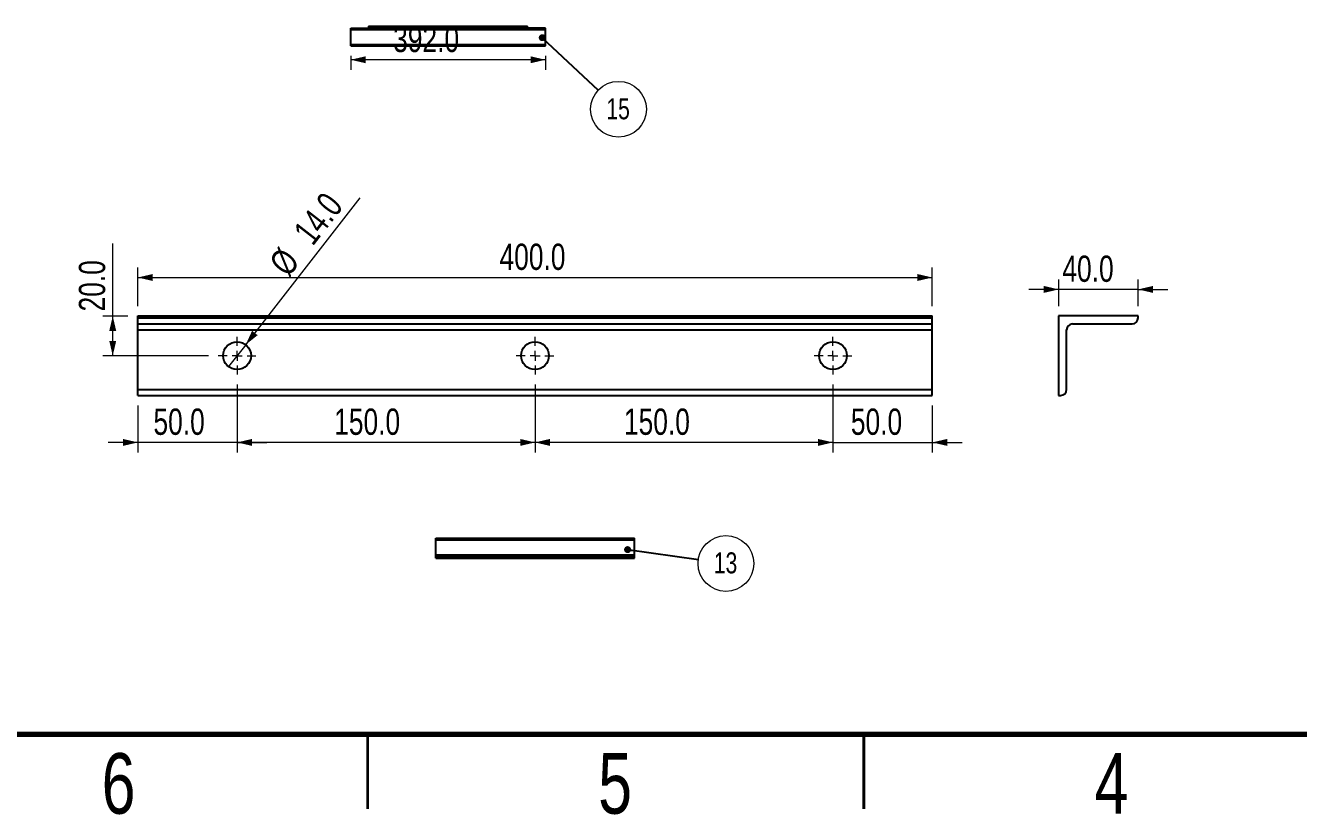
# Paper-space layout 'Sheet3' of a CAD drawing. Header units: millimetres. Extents: x 2 to 418, y 2 to 295.
# Drawn here: x 125.6 to 253.8, y 1.9 to 81.4 of the extents above; entities that cross this region are included whole.
import ezdxf

# ---------------------------------------------------------------- set-up
doc = ezdxf.new("R2010")
doc.units = ezdxf.units.MM
doc.styles.add('SLDTEXTSTYLE0', font='TXT', dxfattribs={"width": 0.75})
doc.dimstyles.new('SLDDIMSTYLE1', dxfattribs={"dimtxt": 0.18, "dimasz": 0.7, "dimexe": 0, "dimexo": 0.0625, "dimgap": 0, "dimtad": 0, "dimtih": 1, "dimtoh": 1, "dimdec": 0, "dimrnd": 1e-09, "dimzin": 0, "dimdsep": 46, "dimtxsty": 'Standard', "dimblk1": 'DOT', "dimblk2": 'DOT', "dimsah": 1, "dimcen": 0.09, "dimadec": 0, "dimazin": 0, "dimtfac": 0.7, "dimtdec": 0, "dimtofl": 0, "dimtmove": 0, "dimatfit": 3, "dimldrblk": 'DOT', "dimfxl": 0, "dimfrac": 2, "dimtolj": 1, "dimtzin": 0, "dimarcsym": 0})
doc.dimstyles.new('SLDDIMSTYLE28', dxfattribs={"dimtxt": 2.645833, "dimasz": 1.5, "dimexe": 0, "dimexo": 0.0625, "dimgap": 0.661458, "dimtad": 1, "dimdec": 1, "dimlfac": 5, "dimrnd": 1e-09, "dimzin": 4, "dimdsep": 46, "dimtxsty": 'SLDTEXTSTYLE0', "dimsah": 1, "dimcen": 0.09, "dimadec": 0, "dimazin": 1, "dimtfac": 1, "dimtdec": 1, "dimtofl": 0, "dimtmove": 0, "dimatfit": 3, "dimfxl": 0, "dimfrac": 2, "dimtolj": 1, "dimtzin": 12, "dimarcsym": 0})
doc.dimstyles.new('SLDDIMSTYLE29', dxfattribs={"dimtxt": 2.645833, "dimasz": 1.5, "dimexe": 0, "dimexo": 0.0625, "dimgap": 0.661458, "dimtad": 1, "dimdec": 1, "dimlfac": 5, "dimrnd": 1e-09, "dimzin": 4, "dimdsep": 46, "dimtxsty": 'SLDTEXTSTYLE0', "dimsah": 1, "dimcen": 0.09, "dimadec": 0, "dimazin": 1, "dimtfac": 1, "dimtdec": 1, "dimtmove": 0, "dimatfit": 0, "dimfxl": 0, "dimfrac": 2, "dimtolj": 1, "dimtzin": 12, "dimarcsym": 0})
doc.dimstyles.new('SLDDIMSTYLE30', dxfattribs={"dimtxt": 2.645833, "dimasz": 1.5, "dimexe": 0, "dimexo": 0.0625, "dimgap": 0.661458, "dimtad": 1, "dimdec": 1, "dimlfac": 5, "dimrnd": 1e-09, "dimzin": 4, "dimdsep": 46, "dimtxsty": 'SLDTEXTSTYLE0', "dimblk1": 'NONE', "dimsah": 1, "dimcen": 0, "dimadec": 0, "dimazin": 1, "dimtfac": 1, "dimtdec": 1, "dimtmove": 0, "dimatfit": 3, "dimldrblk": 'NONE', "dimfxl": 0, "dimfrac": 2, "dimtolj": 1, "dimtzin": 12, "dimarcsym": 0})
doc.dimstyles.new('SLDDIMSTYLE32', dxfattribs={"dimtxt": 2.645833, "dimasz": 1.5, "dimexe": 0, "dimexo": 0.0625, "dimgap": 0.661458, "dimtad": 1, "dimdec": 1, "dimlfac": 20, "dimrnd": 1e-09, "dimzin": 4, "dimdsep": 46, "dimtxsty": 'SLDTEXTSTYLE0', "dimsah": 1, "dimcen": 0.09, "dimadec": 0, "dimazin": 1, "dimtfac": 1, "dimtdec": 1, "dimtofl": 0, "dimtmove": 0, "dimatfit": 3, "dimfxl": 0, "dimfrac": 2, "dimtolj": 1, "dimtzin": 12, "dimarcsym": 0})

# ---------------------------------------------------------------- blocks, each defined once
blk = doc.blocks.new('_D_103')
at = {"color": 7, "linetype": 'Continuous', "lineweight": 18}
for p, q in [((229.61, 53.14), (229.61, 55.82)), ((237.61, 53.14), (237.61, 55.82)), ((229.61, 54.82), (226.61, 54.82)), ((237.61, 54.82), (229.61, 54.82)), ((237.61, 54.82), (240.61, 54.82))]:
    blk.add_line(p, q, dxfattribs=at)
for points in [[(229.61, 54.82), (228.11, 55.17), (228.11, 54.47)], [(237.61, 54.82), (239.11, 54.47), (239.11, 55.17)]]:
    blk.add_solid(points, dxfattribs=at)
at = {"color": 7, "linetype": 'Continuous', "lineweight": 18, "insert": (229.98, 58.23), "char_height": 2.646, "attachment_point": 1, "style": 'SLDTEXTSTYLE0'}
blk.add_mtext('40.0', dxfattribs=at)
blk = doc.blocks.new('_D_104')
at = {"color": 7, "linetype": 'Continuous', "lineweight": 18}
for p, q in [((136.88, 53.14), (136.88, 57.02)), ((216.88, 53.14), (216.88, 57.02)), ((136.88, 56.02), (216.88, 56.02))]:
    blk.add_line(p, q, dxfattribs=at)
for points in [[(136.88, 56.02), (138.38, 55.67), (138.38, 56.37)], [(216.88, 56.02), (215.38, 56.37), (215.38, 55.67)]]:
    blk.add_solid(points, dxfattribs=at)
at = {"color": 7, "linetype": 'Continuous', "lineweight": 18, "insert": (173.3, 59.43), "char_height": 2.646, "attachment_point": 1, "style": 'SLDTEXTSTYLE0'}
blk.add_mtext('400.0', dxfattribs=at)
blk = doc.blocks.new('_D_105')
at = {"color": 7, "linetype": 'Continuous', "lineweight": 18}
for p, q in [((206.88, 45.24), (206.88, 38.41)), ((216.88, 43.14), (216.88, 38.41)), ((206.88, 39.41), (203.88, 39.41)), ((206.88, 39.41), (216.88, 39.41)), ((216.88, 39.41), (219.88, 39.41))]:
    blk.add_line(p, q, dxfattribs=at)
for points in [[(206.88, 39.41), (205.38, 39.76), (205.38, 39.06)], [(216.88, 39.41), (218.38, 39.06), (218.38, 39.76)]]:
    blk.add_solid(points, dxfattribs=at)
at = {"color": 7, "linetype": 'Continuous', "lineweight": 18, "insert": (208.68, 42.82), "char_height": 2.646, "attachment_point": 1, "style": 'SLDTEXTSTYLE0'}
blk.add_mtext('50.0', dxfattribs=at)
blk = doc.blocks.new('_D_106')
at = {"color": 7, "linetype": 'Continuous', "lineweight": 18}
for p, q in [((176.88, 45.24), (176.88, 38.41)), ((206.88, 45.24), (206.88, 38.41)), ((206.88, 39.41), (176.88, 39.41))]:
    blk.add_line(p, q, dxfattribs=at)
for points in [[(176.88, 39.41), (178.38, 39.06), (178.38, 39.76)], [(206.88, 39.41), (205.38, 39.76), (205.38, 39.06)]]:
    blk.add_solid(points, dxfattribs=at)
at = {"color": 7, "linetype": 'Continuous', "lineweight": 18, "insert": (185.83, 42.82), "char_height": 2.646, "attachment_point": 1, "style": 'SLDTEXTSTYLE0'}
blk.add_mtext('150.0', dxfattribs=at)
blk = doc.blocks.new('_D_107')
at = {"color": 7, "linetype": 'Continuous', "lineweight": 18}
for p, q in [((146.88, 45.24), (146.88, 38.41)), ((176.88, 45.24), (176.88, 38.41)), ((176.88, 39.41), (146.88, 39.41))]:
    blk.add_line(p, q, dxfattribs=at)
for points in [[(146.88, 39.41), (148.38, 39.06), (148.38, 39.76)], [(176.88, 39.41), (175.38, 39.76), (175.38, 39.06)]]:
    blk.add_solid(points, dxfattribs=at)
at = {"color": 7, "linetype": 'Continuous', "lineweight": 18, "insert": (156.65, 42.82), "char_height": 2.646, "attachment_point": 1, "style": 'SLDTEXTSTYLE0'}
blk.add_mtext('150.0', dxfattribs=at)
blk = doc.blocks.new('_D_108')
at = {"color": 7, "linetype": 'Continuous', "lineweight": 18}
for p, q in [((146.88, 45.24), (146.88, 38.41)), ((136.88, 43.14), (136.88, 38.41)), ((136.88, 39.41), (133.88, 39.41)), ((146.88, 39.41), (136.88, 39.41)), ((146.88, 39.41), (149.88, 39.41))]:
    blk.add_line(p, q, dxfattribs=at)
for points in [[(136.88, 39.41), (135.38, 39.76), (135.38, 39.06)], [(146.88, 39.41), (148.38, 39.06), (148.38, 39.76)]]:
    blk.add_solid(points, dxfattribs=at)
at = {"color": 7, "linetype": 'Continuous', "lineweight": 18, "insert": (138.45, 42.82), "char_height": 2.646, "attachment_point": 1, "style": 'SLDTEXTSTYLE0'}
blk.add_mtext('50.0', dxfattribs=at)
blk = doc.blocks.new('_D_109')
at = {"color": 7, "linetype": 'Continuous', "lineweight": 18}
for p, q in [((134.35, 52.14), (134.35, 59.44)), ((135.88, 52.14), (133.35, 52.14)), ((134.35, 48.14), (134.35, 52.14)), ((143.98, 48.14), (133.35, 48.14))]:
    blk.add_line(p, q, dxfattribs=at)
for points in [[(134.35, 52.14), (134, 50.64), (134.7, 50.64)], [(134.35, 48.14), (134.7, 49.64), (134, 49.64)]]:
    blk.add_solid(points, dxfattribs=at)
at = {"color": 7, "linetype": 'Continuous', "lineweight": 18, "insert": (130.94, 52.6), "char_height": 2.646, "attachment_point": 1, "rotation": 90, "style": 'SLDTEXTSTYLE0'}
blk.add_mtext('20.0', dxfattribs=at)
blk = doc.blocks.new('_D_110')
at = {"color": 7, "linetype": 'Continuous', "lineweight": 18}
for q in [(159.28, 64.05), (146.02, 47.04)]:
    blk.add_line((147.74, 49.25), q, dxfattribs=at)
blk.add_solid([(147.74, 49.25), (148.94, 50.21), (148.38, 50.65)], dxfattribs=at)
at = {"color": 7, "linetype": 'Continuous', "lineweight": 18, "char_height": 2.646, "attachment_point": 1, "rotation": 52.0619, "style": 'SLDTEXTSTYLE0'}
for s, insert in [('14.0', (152.4, 60.74)), ('%%c', (149.95, 57.59))]:
    blk.add_mtext(s, dxfattribs=dict(at, insert=insert))
blk = doc.blocks.new('_NONE')
blk = doc.blocks.new('SW_CENTERMARKSYMBOL_20')
at = {"color": 0, "linetype": 'Continuous', "lineweight": 0}
for p, q in [((0, 1), (0, 1.9)), ((-1, 0), (-1.9, 0)), ((0, 0), (-0.5, 0)), ((0, 0), (0, 0.5)), ((0, 0), (0, -0.5)), ((0, 0), (0.5, 0)), ((1, 0), (1.9, 0)), ((0, -1), (0, -1.9))]:
    blk.add_line(p, q, dxfattribs=at)
blk = doc.blocks.new('SW_CENTERMARKSYMBOL_21')
at = {"color": 0, "linetype": 'Continuous', "lineweight": 0}
for p, q in [((0, 1), (0, 1.9)), ((-1, 0), (-1.9, 0)), ((0, 0), (-0.5, 0)), ((0, 0), (0, 0.5)), ((0, 0), (0, -0.5)), ((0, 0), (0.5, 0)), ((1, 0), (1.9, 0)), ((0, -1), (0, -1.9))]:
    blk.add_line(p, q, dxfattribs=at)
blk = doc.blocks.new('SW_CENTERMARKSYMBOL_22')
at = {"color": 0, "linetype": 'Continuous', "lineweight": 0}
for p, q in [((0, 1), (0, 1.9)), ((-1, 0), (-1.9, 0)), ((0, 0), (-0.5, 0)), ((0, 0), (0, 0.5)), ((0, 0), (0, -0.5)), ((0, 0), (0.5, 0)), ((1, 0), (1.9, 0)), ((0, -1), (0, -1.9))]:
    blk.add_line(p, q, dxfattribs=at)
blk = doc.blocks.new('SW_NOTE_65')
at = {"color": 0, "linetype": 'Continuous', "lineweight": 0}
blk.add_circle((2.78, -0.39), 2.81, dxfattribs=at)
at = {"color": 0, "linetype": 'Continuous', "lineweight": 0, "insert": (2.74, 0.73), "char_height": 2.117, "attachment_point": 2, "style": 'SLDTEXTSTYLE0'}
blk.add_mtext('13', dxfattribs=at)
blk = doc.blocks.new('_DOT')
at = {"color": 0, "linetype": 'ByBlock', "lineweight": -2}
blk.add_line((-0.5, 0), (-1, 0), dxfattribs=at)
at = {"color": 0, "linetype": 'ByBlock', "const_width": 0.5}
blk.add_lwpolyline([(-0.25, 0, 1), (0.25, 0, 1)], format="xyb", close=True, dxfattribs=at)
blk = doc.blocks.new('_D_118')
at = {"color": 7, "linetype": 'Continuous', "lineweight": 18}
for p, q in [((158.32, 78.34), (158.32, 76.95)), ((177.92, 78.34), (177.92, 76.95)), ((177.92, 77.95), (158.32, 77.95))]:
    blk.add_line(p, q, dxfattribs=at)
for points in [[(158.32, 77.95), (159.82, 77.6), (159.82, 78.3)], [(177.92, 77.95), (176.42, 78.3), (176.42, 77.6)]]:
    blk.add_solid(points, dxfattribs=at)
at = {"color": 7, "linetype": 'Continuous', "lineweight": 18, "insert": (162.59, 81.37), "char_height": 2.646, "attachment_point": 1, "style": 'SLDTEXTSTYLE0'}
blk.add_mtext('392.0', dxfattribs=at)
blk = doc.blocks.new('SW_NOTE_66')
at = {"color": 0, "linetype": 'Continuous', "lineweight": 0}
blk.add_circle((2.05, -1.92), 2.81, dxfattribs=at)
at = {"color": 0, "linetype": 'Continuous', "lineweight": 0, "insert": (2.01, -0.81), "char_height": 2.117, "attachment_point": 2, "style": 'SLDTEXTSTYLE0'}
blk.add_mtext('15', dxfattribs=at)

psp = doc.layouts.new('Sheet3')

# ---------------------------------------------------------------- linework, layer by layer
at = {"color": 7, "linetype": 'Continuous', "lineweight": 25}
for p, q in [((158.322, 80.9913), (158.322, 81.1413)), ((158.322, 81.1413), (160.122, 81.1413)), ((158.322, 80.9913), (177.922, 80.9913)), ((158.322, 79.4913), (158.322, 80.9913)), ((160.122, 81.3413), (160.122, 81.2913)), ((160.122, 81.3413), (176.122, 81.3413)), ((160.122, 81.2913), (176.122, 81.2913)), ((160.122, 81.2913), (160.122, 81.1413)), ((160.122, 81.1413), (176.122, 81.1413)), ((176.122, 81.2913), (176.122, 81.3413)), ((176.122, 81.1413), (176.122, 81.2913)), ((177.922, 81.1413), (176.122, 81.1413)), ((177.922, 80.9913), (177.922, 81.1413)), ((177.922, 79.4913), (177.922, 80.9913)), ((158.322, 79.4913), (177.922, 79.4913)), ((158.322, 79.3413), (158.322, 79.4913)), ((177.922, 79.3413), (177.922, 79.4913)), ((158.322, 79.3413), (177.922, 79.3413)), ((136.8764, 51.943), (136.8764, 52.143)), ((136.8764, 52.143), (216.8764, 52.143)), ((136.8764, 51.943), (216.8764, 51.943)), ((136.8764, 51.343), (136.8764, 51.943)), ((136.8764, 51.343), (216.8764, 51.343)), ((136.8764, 50.743), (136.8764, 51.343)), ((216.8764, 51.943), (216.8764, 52.143)), ((216.8764, 51.343), (216.8764, 51.943)), ((216.8764, 50.743), (216.8764, 51.343)), ((229.6055, 52.143), (229.6055, 44.143)), ((237.6055, 52.143), (229.6055, 52.143)), ((231.0055, 51.343), (237.0055, 51.343)), ((237.6055, 51.943), (237.6055, 52.143)), ((136.8764, 50.743), (216.8764, 50.743)), ((136.8764, 44.743), (136.8764, 50.743)), ((216.8764, 44.743), (216.8764, 50.743)), ((230.4055, 44.743), (230.4055, 50.743)), ((136.8764, 44.743), (216.8764, 44.743)), ((136.8764, 44.143), (136.8764, 44.743)), ((136.8764, 44.143), (216.8764, 44.143)), ((216.8764, 44.143), (216.8764, 44.743)), ((229.6055, 44.143), (229.8055, 44.143)), ((166.8764, 29.7546), (186.8764, 29.7546)), ((166.8764, 29.6046), (166.8764, 29.7546)), ((166.8764, 29.6046), (186.8764, 29.6046)), ((166.8764, 28.1046), (166.8764, 29.6046)), ((186.8764, 29.6046), (186.8764, 29.7546)), ((186.8764, 28.1046), (186.8764, 29.6046)), ((166.8764, 28.1046), (186.8764, 28.1046)), ((166.8764, 27.9546), (166.8764, 28.1046)), ((166.8764, 27.9546), (186.8764, 27.9546)), ((166.8764, 27.8046), (166.8764, 27.9546)), ((166.8764, 27.7546), (166.8764, 27.8046)), ((166.8764, 27.8046), (186.8764, 27.8046)), ((166.8764, 27.7546), (186.8764, 27.7546)), ((186.8764, 27.9546), (186.8764, 28.1046)), ((186.8764, 27.8046), (186.8764, 27.9546)), ((186.8764, 27.7546), (186.8764, 27.8046))]:
    psp.add_line(p, q, dxfattribs=at)
at = {"color": 7, "linetype": 'Continuous', "lineweight": 70}
psp.add_line((410, 10), (10, 10), dxfattribs=at)
at = {"color": 7, "linetype": 'Continuous', "lineweight": 35}
for p, q in [((160, 10), (160, 2.5)), ((210, 2.5), (210, 10)), ((210, 10), (210, 2.5))]:
    psp.add_line(p, q, dxfattribs=at)
at = {"color": 7, "linetype": 'Continuous', "lineweight": 25}
for centre in [(146.8764, 48.143), (176.8764, 48.143), (206.8764, 48.143)]:
    psp.add_circle(centre, 1.4, dxfattribs=at)
for centre, start, end in [((231.0055, 50.743), 90, 180), ((237.0055, 51.943), 270, 360), ((229.8055, 44.743), 270, 360)]:
    psp.add_arc(centre, 0.6, start, end, dxfattribs=at)

# ---------------------------------------------------------------- block references
at = {"color": 7, "linetype": 'Continuous', "lineweight": 0}
for name, p in [('SW_NOTE_66', (183.2333, 74.8821)), ('SW_CENTERMARKSYMBOL_22', (146.8764, 48.143)), ('SW_CENTERMARKSYMBOL_20', (176.8764, 48.143)), ('SW_CENTERMARKSYMBOL_21', (206.8764, 48.143)), ('SW_NOTE_65', (193.3213, 27.6076))]:
    psp.add_blockref(name, p, dxfattribs=at)

# ---------------------------------------------------------------- texts
at = {"color": 7, "linetype": 'Continuous', "lineweight": 0, "char_height": 6.096, "attachment_point": 2, "style": 'SLDTEXTSTYLE0'}
for s, insert in [('6', (134.9386, 8.1137)), ('5', (184.9386, 8.1137)), ('4', (234.9386, 8.1137))]:
    psp.add_mtext(s, dxfattribs=dict(at, insert=insert))

# ---------------------------------------------------------------- dimensions: what is measured, and where the dimension line sits
at = {"color": 7, "linetype": 'Continuous', "lineweight": 18}
for base, p1, p2, angle, dimstyle, picture, middle in [((158.322, 77.9544), (177.922, 79.3413), (158.322, 79.3413), 0, 'SLDDIMSTYLE32', '_D_118', (166.99, 77.9544)), ((134.3518, 52.143), (144.9764, 48.143), (136.8764, 52.143), 90, 'SLDDIMSTYLE28', '_D_109', (134.3518, 56.0205)), ((216.8764, 56.0205), (136.8764, 52.143), (216.8764, 52.143), 0, 'SLDDIMSTYLE28', '_D_104', (177.6961, 56.0205)), ((146.8764, 39.4082), (176.8764, 46.243), (146.8764, 46.243), 0, 'SLDDIMSTYLE28', '_D_107', (161.0489, 39.4082)), ((176.8764, 39.4082), (206.8764, 46.243), (176.8764, 46.243), 0, 'SLDDIMSTYLE28', '_D_106', (190.2298, 39.4082)), ((216.8764, 39.4082), (206.8764, 46.243), (216.8764, 44.143), 0, 'SLDDIMSTYLE29', '_D_105', (212.0952, 39.4082))]:
    dim = psp.add_linear_dim(base=base, p1=p1, p2=p2, angle=angle, dimstyle=dimstyle, dxfattribs=at)
    dim.commit()
    dim.dimension.update_dxf_attribs({"geometry": picture, "text_midpoint": middle, "dimtype": 160})
dim = psp.add_diameter_dim_2p(p1=(146.0156, 47.0389), p2=(147.7371, 49.2472), dimstyle='SLDDIMSTYLE30', dxfattribs=at)
dim.commit()
dim.dimension.update_dxf_attribs({"geometry": '_D_110', "text_midpoint": (156.044, 59.9032), "dimtype": 163})
for base, p1, p2, picture, middle in [((229.6055, 54.8157), (237.6055, 52.143), (229.6055, 52.143), '_D_103', (233.4011, 54.8157)), ((136.8764, 39.4082), (146.8764, 46.243), (136.8764, 44.143), '_D_108', (141.8748, 39.4082))]:
    dim = psp.add_linear_dim(base=base, p1=p1, p2=p2, dimstyle='SLDDIMSTYLE29', dxfattribs=at)
    dim.commit()
    dim.dimension.update_dxf_attribs({"geometry": picture, "text_midpoint": middle, "dimtype": 160})

# ---------------------------------------------------------------- leaders
at = {"color": 7, "linetype": 'Continuous', "lineweight": 0}
for points in [[(177.6018, 80.1728), (183.2333, 74.8821)], [(186.1959, 28.6133), (193.3213, 27.6076)]]:
    psp.add_leader(points, dimstyle='SLDDIMSTYLE1', dxfattribs=at)

doc.saveas('drawing.dxf')
